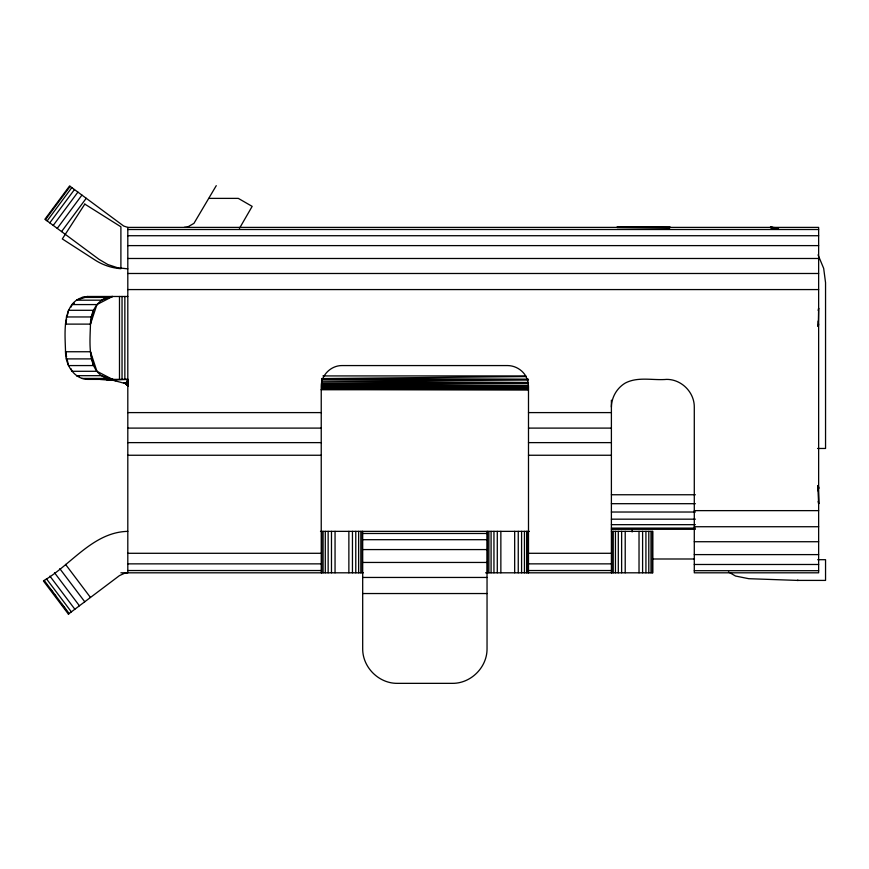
<?xml version="1.0" encoding="UTF-8"?>
<svg xmlns="http://www.w3.org/2000/svg" width="869" height="869" viewBox="0 0 869 869"><rect width="100%" height="100%" fill="white"/><g stroke="black" fill="none" stroke-linecap="round" stroke-linejoin="round"><path stroke-width="1.3" d="M818.163 491.083L818.326 485.728L818.641 488.378L818.011 485.967M127.808 296.481L87.584 296.481C60.808 298.893 65.164 333.424 65.523 351.749C65.371 364.437 73.735 378.906 87.584 379.384L127.808 379.384L127.808 386.292L126.668 383.663L125.06 383.044C129.057 388.085 128.938 384.337 125.733 383.653L112.275 380.079L100.174 379.384L113.22 379.427M127.765 385.912L127.808 379.384L112.275 380.079L115.838 380.676M71.171 368.847L71.986 371.291L96.926 371.291L112.535 379.384C85.749 376.961 90.104 342.44 90.463 324.115C90.311 311.428 98.686 296.948 112.535 296.481L96.926 304.574L71.986 304.574L71.171 307.018M818.066 326.494L818.163 321.03M123.756 382.664L125.733 383.653L127.808 379.384L127.135 384.793L127.667 385.554L125.538 383.044L127.602 384.598L127.808 386.292M611.396 407.018C611.559 397.285 616.86 388.095 625.213 383.088C637.955 376.342 652.956 380.6 666.653 379.384C681.448 379.286 694.385 392.223 694.288 407.018L694.288 572.812L818.641 572.812L818.641 227.396L127.808 227.396L123.691 226.038L69.585 185.944L44.906 219.249L99.023 259.342L107.865 264.545L117.608 267.761L127.808 268.847M818.641 324.018L818.305 326.429L818.641 308.147L818.174 310.439M818.174 485.445L818.641 503.781L818.174 501.391M96.926 304.574L90.463 324.115L65.523 324.115L66.598 319.086M67.13 316.577L68.477 310.298L93.417 310.298L90.463 324.115M127.471 384.598L126.537 384.217L127.808 379.384M65.523 324.115L66.326 321.671M670.097 227.439L616.914 227.396L670.705 227.396L666.729 228.102M216.262 185.651L193.95 223.355L187.758 226.928L184.185 227.396M239.42 228.438L252.162 206.377L238.312 198.382L208.908 198.382M45.47 219.672L70.15 186.368M47.143 220.9L71.812 187.595M49.783 222.866L74.462 189.561M53.237 225.419L77.906 192.114M57.245 228.395L81.925 195.09M61.558 231.588L86.237 198.284M44.015 580.568C71.432 564.394 93.32 532.1 127.808 531.361M68.39 614.101L69.151 613.536L44.2 580.427L43.45 581.003L68.39 614.101L119.487 575.593L124.854 573.138L127.808 572.812L127.808 227.396M71.986 304.574L74.386 303.324M87.584 296.481L76.559 300.185L101.499 300.185L112.535 296.481M112.937 379.949L106.583 379.568L113.1 379.503M321.563 378.591L525.756 376.57M528.461 379.894L321.563 381.209L528.461 382.469M321.563 384.055L528.461 383.12M528.461 385.869L321.563 386.444L528.461 387.563M127.808 229.514L818.641 229.514M127.808 235.727L818.641 235.727M127.808 245.612L818.641 245.612M127.808 258.484L818.641 258.484M127.808 273.485L818.641 273.485M127.808 289.573L818.641 289.573M81.882 297.426L106.822 297.426M66.272 316.957L91.212 316.957M66.598 356.768L65.523 351.749L90.463 351.749L96.926 371.291M66.272 358.897L91.212 358.897M322.92 375.929L525.756 375.929L527.787 380.926L528.493 386.292L528.493 572.812M81.882 378.439L106.822 378.439M321.563 379.503L528.461 379.503M113.296 379.601L106.583 379.568M321.563 382.838L528.461 382.838M321.563 385.695L528.461 385.695M321.563 387.889L528.461 387.889L321.563 388.247L528.461 389.04M321.563 389.269L528.461 389.66M321.106 389.746L528.352 389.746M127.808 412.601L321.237 412.601M528.493 412.601L611.396 412.601M127.808 428.102L321.237 428.102M528.493 428.102L611.396 428.102M127.808 442.625L321.237 442.625M528.493 442.625L611.396 442.625M817.523 448.469L825.55 448.469L825.55 282.664L823.671 268.358L818.044 254.856M127.808 455.247L321.237 455.247M528.493 455.247L611.396 455.247M611.396 494.754L695.374 494.754M611.396 503.694L695.374 503.694M694.288 510.635L818.641 510.635M611.396 512.026L695.374 512.026M611.396 519.173L695.374 519.173M611.396 524.67L695.374 524.67M694.288 526.733L818.641 526.733M611.396 528.113L695.374 528.113M611.396 529.297L695.374 529.297M320.487 531.361L529.362 531.361M611.396 531.361L652.836 531.361L652.836 572.812L485.565 572.812M362.688 533.479L487.042 533.479M362.688 539.692L487.042 539.692M694.288 541.724L818.641 541.724M362.688 549.577L487.042 549.577M127.808 553.292L321.237 553.292M528.493 553.292L611.396 553.292M694.288 554.607L818.641 554.607M652.467 558.995L694.516 558.995M817.718 559.69L825.55 559.69L825.55 580.416L797.416 580.405L748.774 578.7L735.5 576.028L728.483 571.943M362.688 562.449L487.042 562.449M127.808 563.862L321.237 563.862M528.493 563.862L611.396 563.862M694.288 564.481L818.641 564.481M127.808 570.531L321.237 570.531M528.493 570.531L611.396 570.531M694.288 570.694L818.641 570.694M120.9 572.812L363.318 572.812M362.688 577.451L487.042 577.451M362.688 593.538L487.042 593.538M669.521 227.689L616.914 227.396L669.814 227.504M401.348 388.877L528.461 389.138M616.914 227.396L669.673 227.569M321.563 378.645L528.461 379.308M321.563 384.098L528.461 385.325M100.174 379.384L107.278 379.438M778.591 228.058L770.282 227.396L775.485 228.08M114.035 379.851L110.178 379.601L112.861 379.883M775.333 227.635L770.282 227.396L775.311 228.036M778.331 228.091L770.282 227.396L778.222 227.971L770.282 227.396L777.527 228.112M112.275 380.079L115.718 380.437M112.535 379.384L101.499 375.68L76.559 375.68L79.003 376.505M85.14 378.558L87.584 379.384M126.038 383.663L125.06 383.044L127.211 384.598L126.038 383.663L126.537 384.217M525.712 375.929C521.965 369.673 515.067 365.686 507.768 365.567L341.962 365.567C330.872 365.491 321.172 375.202 321.237 386.292L321.237 572.812M65.523 564.372L90.463 597.47M59.809 568.674L84.749 601.772M54.486 572.682L79.427 605.791M49.913 576.125L74.864 609.234M46.405 578.765L71.356 611.874M51.26 590.181L52.868 592.321M54.475 594.45L56.083 596.59M61.721 604.064L66.544 610.472M126.983 383.663L127.602 384.598M127.08 384.598L127.461 385.206M65.523 351.749L66.326 354.194M90.463 351.749L93.417 365.567L68.477 365.567L67.13 359.288M818.641 488.378L818.305 485.88L818.641 503.781M652.369 531.361L652.369 572.812M650.99 531.361L650.99 572.812M648.795 531.361L648.795 572.812M645.928 531.361L645.928 572.812M642.604 531.361L642.604 572.812M639.03 531.361L639.03 572.812M632.121 529.297L632.121 531.991M625.213 531.361L625.213 572.812M621.628 531.361L621.628 572.812M618.304 531.361L618.304 572.812M615.437 531.361L615.437 572.812M613.242 531.361L613.242 572.812M611.863 531.361L611.863 572.812M611.396 400.185L611.396 572.812M528.015 531.361L528.015 572.812M526.636 531.361L526.636 572.812M524.442 531.361L524.442 572.812M521.585 531.361L521.585 572.812M518.25 531.361L518.25 572.812M514.676 531.361L514.676 572.812M500.859 531.361L500.859 572.812M497.285 531.361L497.285 572.812M493.95 531.361L493.95 572.812M491.083 531.361L491.083 572.812M488.889 531.361L488.889 572.812M487.509 531.361L487.509 572.812M487.042 531.361L487.042 648.806C487.161 667.294 470.987 683.469 452.499 683.349L397.231 683.349C378.743 683.469 362.579 667.294 362.688 648.806L362.688 531.361M362.221 531.361L362.221 572.812M360.841 531.361L360.841 572.812M358.647 531.361L358.647 572.812M355.779 531.361L355.779 572.812M352.456 531.361L352.456 572.812M348.871 531.361L348.871 572.812M335.054 531.361L335.054 572.812M331.48 531.361L331.48 572.812M328.145 531.361L328.145 572.812M325.288 531.361L325.288 572.812M323.094 531.361L323.094 572.812M321.715 531.361L321.715 572.812M124.854 296.481L124.854 379.384M122.04 296.481L122.04 379.384M119.487 296.481L119.487 379.384M84.804 204.096L62.318 238.921L95.003 260.016A55.268 55.268 0 0 0 120.9 268.695L120.9 226.787L84.804 204.096M798.133 580.416L797.416 580.405L798.133 580.416"/></g></svg>
